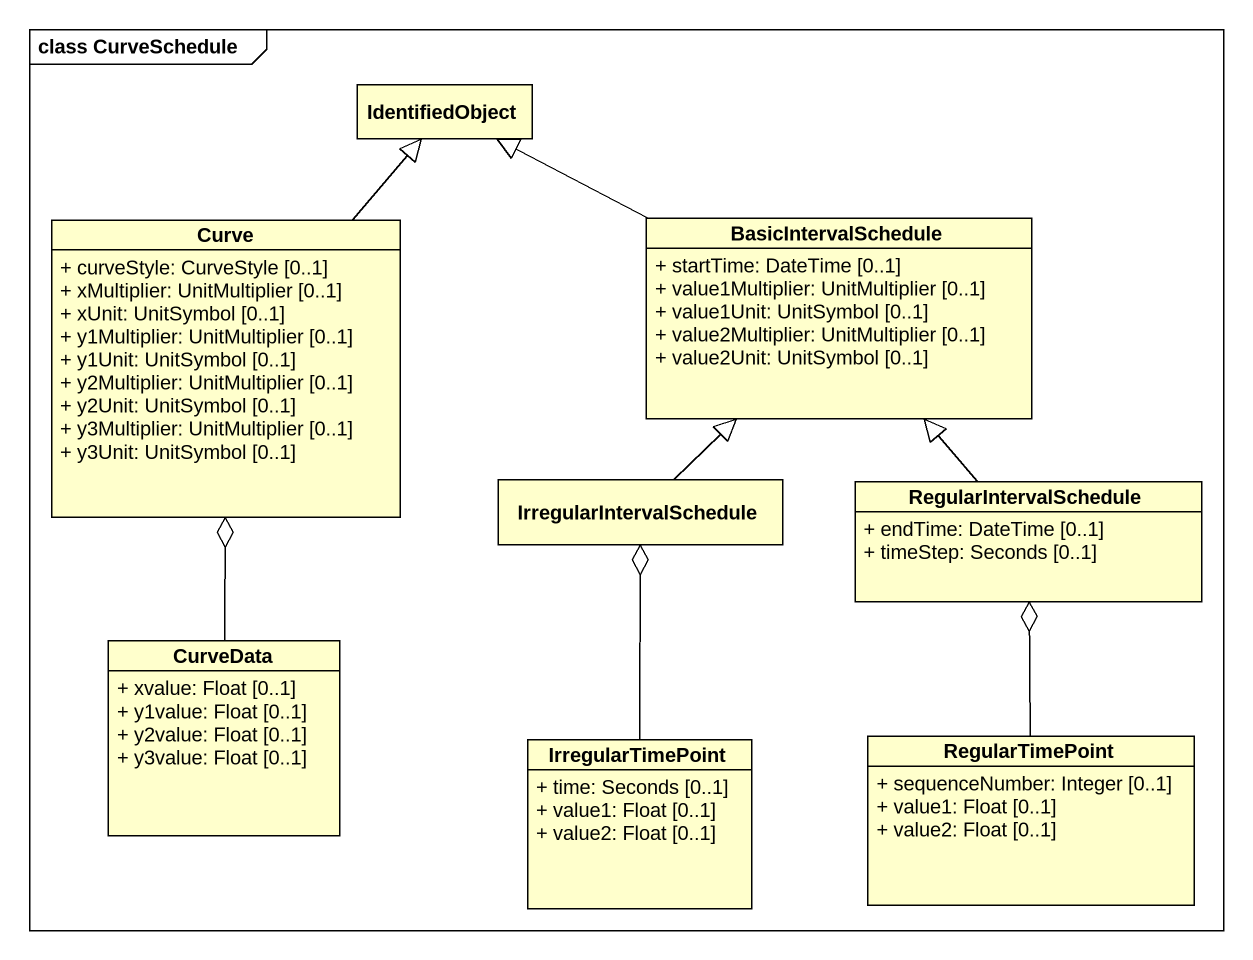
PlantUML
@startuml
mainframe class CurveSchedule
hide circle
hide empty members
skinparam classAttributeIconSize 0
class IdentifiedObject
class Curve {
  + curveStyle: CurveStyle [0..1]
  + xMultiplier: UnitMultiplier [0..1]
  + xUnit: UnitSymbol [0..1]
  + y1Multiplier: UnitMultiplier [0..1]
  + y1Unit: UnitSymbol [0..1]
  + y2Multiplier: UnitMultiplier [0..1]
  + y2Unit: UnitSymbol [0..1]
  + y3Multiplier: UnitMultiplier [0..1]
  + y3Unit: UnitSymbol [0..1]
}
class BasicIntervalSchedule {
  + startTime: DateTime [0..1]
  + value1Multiplier: UnitMultiplier [0..1]
  + value1Unit: UnitSymbol [0..1]
  + value2Multiplier: UnitMultiplier [0..1]
  + value2Unit: UnitSymbol [0..1]
}
class IrregularIntervalSchedule
class RegularIntervalSchedule {
  + endTime: DateTime [0..1]
  + timeStep: Seconds [0..1]
}
class CurveData {
  + xvalue: Float [0..1]
  + y1value: Float [0..1]
  + y2value: Float [0..1]
  + y3value: Float [0..1]
}
class IrregularTimePoint {
  + time: Seconds [0..1]
  + value1: Float [0..1]
  + value2: Float [0..1]
}
class RegularTimePoint {
  + sequenceNumber: Integer [0..1]
  + value1: Float [0..1]
  + value2: Float [0..1]
}
Curve -up-|> IdentifiedObject
BasicIntervalSchedule -left-|> IdentifiedObject
IrregularIntervalSchedule -up-|> BasicIntervalSchedule
IrregularIntervalSchedule o-- IrregularTimePoint
RegularIntervalSchedule -up-|> BasicIntervalSchedule
RegularIntervalSchedule o-- RegularTimePoint
CurveData -up-o Curve
@enduml
